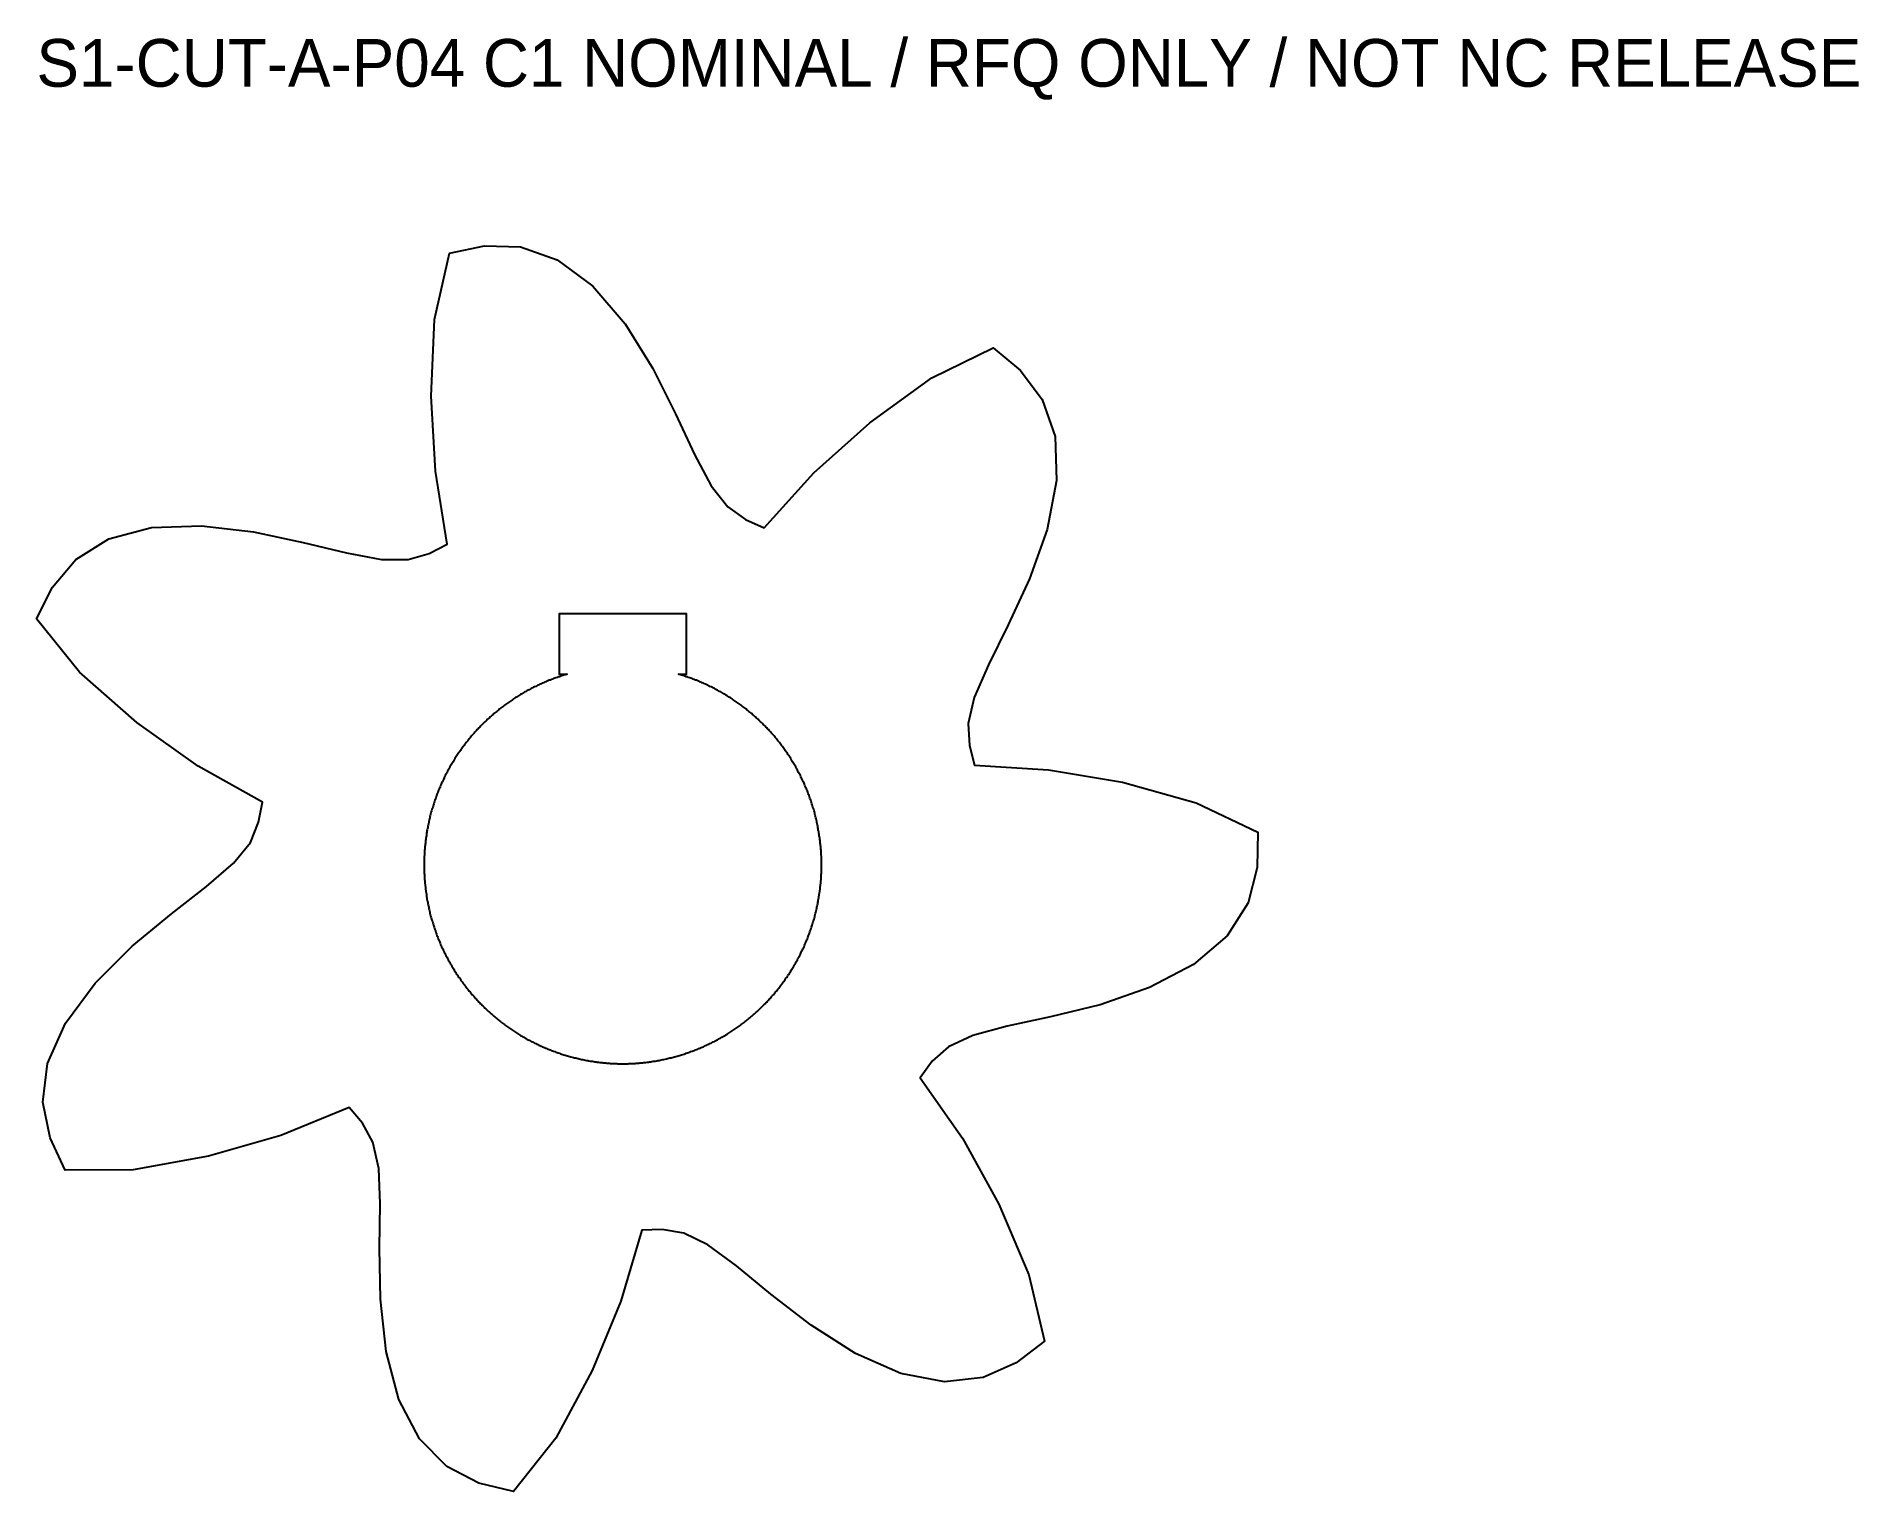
# Model space of a CAD drawing. Header units: millimetres. Extents: x -37 to 78, y -39 to 52.
import ezdxf

# ---------------------------------------------------------------- set-up
doc = ezdxf.new("R2010")
doc.units = ezdxf.units.MM
doc.layers.add('CUT', color=7, linetype='Continuous')
doc.layers.add('INFO', color=7, linetype='Continuous')

msp = doc.modelspace()

# ---------------------------------------------------------------- linework, layer by layer
at = {"layer": 'CUT'}
for points in [[(31.43, 5.2), (36.07, 3.91), (39.95, 2.07), (39.9, -0.17), (39.34, -2.38), (38.02, -4.45), (35.91, -6.26), (33.14, -7.71), (30.02, -8.79), (26.91, -9.55), (24.17, -10.14), (22.02, -10.72), (20.49, -11.44), (19.47, -12.35), (18.7, -13.39), (21.37, -17.19), (23.66, -21.33), (25.54, -25.77), (26.52, -29.94), (24.75, -31.31), (22.67, -32.24), (20.23, -32.5), (17.49, -31.98), (14.63, -30.72), (11.84, -28.95), (9.32, -27), (7.15, -25.22), (5.35, -23.9), (3.83, -23.16), (2.48, -22.93), (1.19, -22.97), (-0.12, -27.43), (-1.92, -31.8), (-4.22, -36.04), (-6.87, -39.41), (-9.05, -38.87), (-11.07, -37.82), (-12.8, -36.08), (-14.09, -33.61), (-14.89, -30.59), (-15.25, -27.31), (-15.3, -24.11), (-15.26, -21.31), (-15.35, -19.08), (-15.72, -17.43), (-16.38, -16.24), (-17.22, -15.25), (-21.52, -17.01), (-26.06, -18.32), (-30.8, -19.17), (-35.09, -19.2), (-36.03, -17.16), (-36.48, -14.92), (-36.19, -12.49), (-35.07, -9.94), (-33.2, -7.43), (-30.86, -5.11), (-28.39, -3.07), (-26.18, -1.36), (-24.49, 0.11), (-23.43, 1.42), (-22.91, 2.68), (-22.66, 3.95), (-26.71, 6.22), (-30.57, 8.95), (-34.19, 12.13), (-36.89, 15.47), (-35.88, 17.47), (-34.41, 19.21), (-32.33, 20.51), (-29.64, 21.22), (-26.51, 21.33), (-23.23, 20.94), (-20.11, 20.28), (-17.38, 19.62), (-15.19, 19.21), (-13.5, 19.2), (-12.19, 19.58), (-11.04, 20.18), (-11.79, 24.76), (-12.06, 29.48), (-11.84, 34.3), (-10.91, 38.48), (-8.71, 38.94), (-6.43, 38.88), (-4.12, 38.06), (-1.89, 36.4), (0.15, 34.02), (1.89, 31.22), (3.32, 28.36), (4.5, 25.82), (5.55, 23.85), (6.6, 22.53), (7.71, 21.73), (8.89, 21.21), (12.01, 24.66), (15.53, 27.81), (19.44, 30.64), (23.29, 32.52), (25.01, 31.09), (26.39, 29.27), (27.19, 26.95), (27.28, 24.17), (26.69, 21.1), (25.59, 17.99), (24.25, 15.09), (23, 12.58), (22.11, 10.53), (21.72, 8.89), (21.8, 7.52), (22.13, 6.27), (26.77, 5.99)], [(12.5, 0.15), (12.5, 0.23), (12.5, 0.31), (12.49, 0.38), (12.49, 0.46), (12.49, 0.54), (12.48, 0.61), (12.48, 0.69), (12.48, 0.77), (12.47, 0.84), (12.47, 0.92), (12.46, 1), (12.45, 1.07), (12.45, 1.15), (12.44, 1.23), (12.43, 1.3), (12.42, 1.38), (12.42, 1.45), (12.41, 1.53), (12.4, 1.61), (12.39, 1.68), (12.38, 1.76), (12.36, 1.83), (12.35, 1.91), (12.34, 1.99), (12.33, 2.06), (12.32, 2.14), (12.3, 2.21), (12.29, 2.29), (12.27, 2.36), (12.26, 2.44), (12.24, 2.51), (12.23, 2.59), (12.21, 2.66), (12.2, 2.74), (12.18, 2.81), (12.16, 2.89), (12.14, 2.96), (12.13, 3.04), (12.11, 3.11), (12.09, 3.19), (12.07, 3.26), (12.05, 3.33), (12.03, 3.41), (12.01, 3.48), (11.98, 3.56), (11.96, 3.63), (11.94, 3.7), (11.92, 3.78), (11.89, 3.85), (11.87, 3.92), (11.84, 3.99), (11.82, 4.07), (11.79, 4.14), (11.77, 4.21), (11.74, 4.28), (11.72, 4.36), (11.69, 4.43), (11.66, 4.5), (11.63, 4.57), (11.61, 4.64), (11.58, 4.71), (11.55, 4.78), (11.52, 4.85), (11.49, 4.92), (11.46, 5), (11.43, 5.07), (11.4, 5.14), (11.36, 5.21), (11.33, 5.28), (11.3, 5.34), (11.27, 5.41), (11.23, 5.48), (11.2, 5.55), (11.17, 5.62), (11.13, 5.69), (11.1, 5.76), (11.06, 5.82), (11.02, 5.89), (10.99, 5.96), (10.95, 6.03), (10.91, 6.09), (10.88, 6.16), (10.84, 6.23), (10.8, 6.29), (10.76, 6.36), (10.72, 6.43), (10.68, 6.49), (10.64, 6.56), (10.6, 6.62), (10.56, 6.69), (10.52, 6.75), (10.48, 6.82), (10.44, 6.88), (10.39, 6.94), (10.35, 7.01), (10.31, 7.07), (10.26, 7.13), (10.22, 7.2), (10.18, 7.26), (10.13, 7.32), (10.09, 7.38), (10.04, 7.45), (9.99, 7.51), (9.95, 7.57), (9.9, 7.63), (9.85, 7.69), (9.81, 7.75), (9.76, 7.81), (9.71, 7.87), (9.66, 7.93), (9.61, 7.99), (9.56, 8.05), (9.52, 8.11), (9.47, 8.16), (9.41, 8.22), (9.36, 8.28), (9.31, 8.34), (9.26, 8.39), (9.21, 8.45), (9.16, 8.51), (9.11, 8.56), (9.05, 8.62), (9, 8.67), (8.95, 8.73), (8.89, 8.78), (8.84, 8.84), (8.78, 8.89), (8.73, 8.95), (8.67, 9), (8.62, 9.05), (8.56, 9.11), (8.51, 9.16), (8.45, 9.21), (8.39, 9.26), (8.34, 9.31), (8.28, 9.36), (8.22, 9.41), (8.16, 9.47), (8.11, 9.52), (8.05, 9.56), (7.99, 9.61), (7.93, 9.66), (7.87, 9.71), (7.81, 9.76), (7.75, 9.81), (7.69, 9.85), (7.63, 9.9), (7.57, 9.95), (7.51, 9.99), (7.45, 10.04), (7.38, 10.09), (7.32, 10.13), (7.26, 10.18), (7.2, 10.22), (7.13, 10.26), (7.07, 10.31), (7.01, 10.35), (6.94, 10.39), (6.88, 10.44), (6.82, 10.48), (6.75, 10.52), (6.69, 10.56), (6.62, 10.6), (6.56, 10.64), (6.49, 10.68), (6.43, 10.72), (6.36, 10.76), (6.29, 10.8), (6.23, 10.84), (6.16, 10.88), (6.09, 10.91), (6.03, 10.95), (5.96, 10.99), (5.89, 11.02), (5.82, 11.06), (5.76, 11.1), (5.69, 11.13), (5.62, 11.17), (5.55, 11.2), (5.48, 11.23), (5.41, 11.27), (5.34, 11.3), (5.28, 11.33), (5.21, 11.36), (5.14, 11.4), (5.07, 11.43), (5, 11.46), (4.92, 11.49), (4.85, 11.52), (4.78, 11.55), (4.71, 11.58), (4.64, 11.61), (4.57, 11.63), (4.5, 11.66), (4.43, 11.69), (4.36, 11.72), (4.28, 11.74), (4.21, 11.77), (4.14, 11.79), (4.07, 11.82), (3.99, 11.84), (3.92, 11.87), (3.85, 11.89), (3.78, 11.92), (3.7, 11.94), (3.63, 11.96), (3.56, 11.98), (3.5, 12), (4, 12), (4, 15.8), (-4, 15.8), (-4, 12), (-3.5, 12), (-3.56, 11.98), (-3.63, 11.96), (-3.7, 11.94), (-3.78, 11.92), (-3.85, 11.89), (-3.92, 11.87), (-3.99, 11.84), (-4.07, 11.82), (-4.14, 11.79), (-4.21, 11.77), (-4.28, 11.74), (-4.36, 11.72), (-4.43, 11.69), (-4.5, 11.66), (-4.57, 11.63), (-4.64, 11.61), (-4.71, 11.58), (-4.78, 11.55), (-4.85, 11.52), (-4.92, 11.49), (-5, 11.46), (-5.07, 11.43), (-5.14, 11.4), (-5.21, 11.36), (-5.28, 11.33), (-5.34, 11.3), (-5.41, 11.27), (-5.48, 11.23), (-5.55, 11.2), (-5.62, 11.17), (-5.69, 11.13), (-5.76, 11.1), (-5.82, 11.06), (-5.89, 11.02), (-5.96, 10.99), (-6.03, 10.95), (-6.09, 10.91), (-6.16, 10.88), (-6.23, 10.84), (-6.29, 10.8), (-6.36, 10.76), (-6.43, 10.72), (-6.49, 10.68), (-6.56, 10.64), (-6.62, 10.6), (-6.69, 10.56), (-6.75, 10.52), (-6.82, 10.48), (-6.88, 10.44), (-6.94, 10.39), (-7.01, 10.35), (-7.07, 10.31), (-7.13, 10.26), (-7.2, 10.22), (-7.26, 10.18), (-7.32, 10.13), (-7.38, 10.09), (-7.45, 10.04), (-7.51, 9.99), (-7.57, 9.95), (-7.63, 9.9), (-7.69, 9.85), (-7.75, 9.81), (-7.81, 9.76), (-7.87, 9.71), (-7.93, 9.66), (-7.99, 9.61), (-8.05, 9.56), (-8.11, 9.52), (-8.16, 9.47), (-8.22, 9.41), (-8.28, 9.36), (-8.34, 9.31), (-8.39, 9.26), (-8.45, 9.21), (-8.51, 9.16), (-8.56, 9.11), (-8.62, 9.05), (-8.67, 9), (-8.73, 8.95), (-8.78, 8.89), (-8.84, 8.84), (-8.89, 8.78), (-8.95, 8.73), (-9, 8.67), (-9.05, 8.62), (-9.11, 8.56), (-9.16, 8.51), (-9.21, 8.45), (-9.26, 8.39), (-9.31, 8.34), (-9.36, 8.28), (-9.41, 8.22), (-9.47, 8.16), (-9.52, 8.11), (-9.56, 8.05), (-9.61, 7.99), (-9.66, 7.93), (-9.71, 7.87), (-9.76, 7.81), (-9.81, 7.75), (-9.85, 7.69), (-9.9, 7.63), (-9.95, 7.57), (-9.99, 7.51), (-10.04, 7.45), (-10.09, 7.38), (-10.13, 7.32), (-10.18, 7.26), (-10.22, 7.2), (-10.26, 7.13), (-10.31, 7.07), (-10.35, 7.01), (-10.39, 6.94), (-10.44, 6.88), (-10.48, 6.82), (-10.52, 6.75), (-10.56, 6.69), (-10.6, 6.62), (-10.64, 6.56), (-10.68, 6.49), (-10.72, 6.43), (-10.76, 6.36), (-10.8, 6.29), (-10.84, 6.23), (-10.88, 6.16), (-10.91, 6.09), (-10.95, 6.03), (-10.99, 5.96), (-11.02, 5.89), (-11.06, 5.82), (-11.1, 5.76), (-11.13, 5.69), (-11.17, 5.62), (-11.2, 5.55), (-11.23, 5.48), (-11.27, 5.41), (-11.3, 5.34), (-11.33, 5.28), (-11.36, 5.21), (-11.4, 5.14), (-11.43, 5.07), (-11.46, 5), (-11.49, 4.92), (-11.52, 4.85), (-11.55, 4.78), (-11.58, 4.71), (-11.61, 4.64), (-11.63, 4.57), (-11.66, 4.5), (-11.69, 4.43), (-11.72, 4.36), (-11.74, 4.28), (-11.77, 4.21), (-11.79, 4.14), (-11.82, 4.07), (-11.84, 3.99), (-11.87, 3.92), (-11.89, 3.85), (-11.92, 3.78), (-11.94, 3.7), (-11.96, 3.63), (-11.98, 3.56), (-12.01, 3.48), (-12.03, 3.41), (-12.05, 3.33), (-12.07, 3.26), (-12.09, 3.19), (-12.11, 3.11), (-12.13, 3.04), (-12.14, 2.96), (-12.16, 2.89), (-12.18, 2.81), (-12.2, 2.74), (-12.21, 2.66), (-12.23, 2.59), (-12.24, 2.51), (-12.26, 2.44), (-12.27, 2.36), (-12.29, 2.29), (-12.3, 2.21), (-12.32, 2.14), (-12.33, 2.06), (-12.34, 1.99), (-12.35, 1.91), (-12.36, 1.83), (-12.38, 1.76), (-12.39, 1.68), (-12.4, 1.61), (-12.41, 1.53), (-12.42, 1.45), (-12.42, 1.38), (-12.43, 1.3), (-12.44, 1.23), (-12.45, 1.15), (-12.45, 1.07), (-12.46, 1), (-12.47, 0.92), (-12.47, 0.84), (-12.48, 0.77), (-12.48, 0.69), (-12.48, 0.61), (-12.49, 0.54), (-12.49, 0.46), (-12.49, 0.38), (-12.5, 0.31), (-12.5, 0.23), (-12.5, 0.15), (-12.5, 0.08), (-12.5, 0), (-12.5, -0.08), (-12.5, -0.15), (-12.5, -0.23), (-12.5, -0.31), (-12.49, -0.38), (-12.49, -0.46), (-12.49, -0.54), (-12.48, -0.61), (-12.48, -0.69), (-12.48, -0.77), (-12.47, -0.84), (-12.47, -0.92), (-12.46, -1), (-12.45, -1.07), (-12.45, -1.15), (-12.44, -1.23), (-12.43, -1.3), (-12.42, -1.38), (-12.42, -1.45), (-12.41, -1.53), (-12.4, -1.61), (-12.39, -1.68), (-12.38, -1.76), (-12.36, -1.83), (-12.35, -1.91), (-12.34, -1.99), (-12.33, -2.06), (-12.32, -2.14), (-12.3, -2.21), (-12.29, -2.29), (-12.27, -2.36), (-12.26, -2.44), (-12.24, -2.51), (-12.23, -2.59), (-12.21, -2.66), (-12.2, -2.74), (-12.18, -2.81), (-12.16, -2.89), (-12.14, -2.96), (-12.13, -3.04), (-12.11, -3.11), (-12.09, -3.19), (-12.07, -3.26), (-12.05, -3.33), (-12.03, -3.41), (-12.01, -3.48), (-11.98, -3.56), (-11.96, -3.63), (-11.94, -3.7), (-11.92, -3.78), (-11.89, -3.85), (-11.87, -3.92), (-11.84, -3.99), (-11.82, -4.07), (-11.79, -4.14), (-11.77, -4.21), (-11.74, -4.28), (-11.72, -4.36), (-11.69, -4.43), (-11.66, -4.5), (-11.63, -4.57), (-11.61, -4.64), (-11.58, -4.71), (-11.55, -4.78), (-11.52, -4.85), (-11.49, -4.92), (-11.46, -5), (-11.43, -5.07), (-11.4, -5.14), (-11.36, -5.21), (-11.33, -5.28), (-11.3, -5.34), (-11.27, -5.41), (-11.23, -5.48), (-11.2, -5.55), (-11.17, -5.62), (-11.13, -5.69), (-11.1, -5.76), (-11.06, -5.82), (-11.02, -5.89), (-10.99, -5.96), (-10.95, -6.03), (-10.91, -6.09), (-10.88, -6.16), (-10.84, -6.23), (-10.8, -6.29), (-10.76, -6.36), (-10.72, -6.43), (-10.68, -6.49), (-10.64, -6.56), (-10.6, -6.62), (-10.56, -6.69), (-10.52, -6.75), (-10.48, -6.82), (-10.44, -6.88), (-10.39, -6.94), (-10.35, -7.01), (-10.31, -7.07), (-10.26, -7.13), (-10.22, -7.2), (-10.18, -7.26), (-10.13, -7.32), (-10.09, -7.38), (-10.04, -7.45), (-9.99, -7.51), (-9.95, -7.57), (-9.9, -7.63), (-9.85, -7.69), (-9.81, -7.75), (-9.76, -7.81), (-9.71, -7.87), (-9.66, -7.93), (-9.61, -7.99), (-9.56, -8.05), (-9.52, -8.11), (-9.47, -8.16), (-9.41, -8.22), (-9.36, -8.28), (-9.31, -8.34), (-9.26, -8.39), (-9.21, -8.45), (-9.16, -8.51), (-9.11, -8.56), (-9.05, -8.62), (-9, -8.67), (-8.95, -8.73), (-8.89, -8.78), (-8.84, -8.84), (-8.78, -8.89), (-8.73, -8.95), (-8.67, -9), (-8.62, -9.05), (-8.56, -9.11), (-8.51, -9.16), (-8.45, -9.21), (-8.39, -9.26), (-8.34, -9.31), (-8.28, -9.36), (-8.22, -9.41), (-8.16, -9.47), (-8.11, -9.52), (-8.05, -9.56), (-7.99, -9.61), (-7.93, -9.66), (-7.87, -9.71), (-7.81, -9.76), (-7.75, -9.81), (-7.69, -9.85), (-7.63, -9.9), (-7.57, -9.95), (-7.51, -9.99), (-7.45, -10.04), (-7.38, -10.09), (-7.32, -10.13), (-7.26, -10.18), (-7.2, -10.22), (-7.13, -10.26), (-7.07, -10.31), (-7.01, -10.35), (-6.94, -10.39), (-6.88, -10.44), (-6.82, -10.48), (-6.75, -10.52), (-6.69, -10.56), (-6.62, -10.6), (-6.56, -10.64), (-6.49, -10.68), (-6.43, -10.72), (-6.36, -10.76), (-6.29, -10.8), (-6.23, -10.84), (-6.16, -10.88), (-6.09, -10.91), (-6.03, -10.95), (-5.96, -10.99), (-5.89, -11.02), (-5.82, -11.06), (-5.76, -11.1), (-5.69, -11.13), (-5.62, -11.17), (-5.55, -11.2), (-5.48, -11.23), (-5.41, -11.27), (-5.34, -11.3), (-5.28, -11.33), (-5.21, -11.36), (-5.14, -11.4), (-5.07, -11.43), (-5, -11.46), (-4.92, -11.49), (-4.85, -11.52), (-4.78, -11.55), (-4.71, -11.58), (-4.64, -11.61), (-4.57, -11.63), (-4.5, -11.66), (-4.43, -11.69), (-4.36, -11.72), (-4.28, -11.74), (-4.21, -11.77), (-4.14, -11.79), (-4.07, -11.82), (-3.99, -11.84), (-3.92, -11.87), (-3.85, -11.89), (-3.78, -11.92), (-3.7, -11.94), (-3.63, -11.96), (-3.56, -11.98), (-3.48, -12.01), (-3.41, -12.03), (-3.33, -12.05), (-3.26, -12.07), (-3.19, -12.09), (-3.11, -12.11), (-3.04, -12.13), (-2.96, -12.14), (-2.89, -12.16), (-2.81, -12.18), (-2.74, -12.2), (-2.66, -12.21), (-2.59, -12.23), (-2.51, -12.24), (-2.44, -12.26), (-2.36, -12.27), (-2.29, -12.29), (-2.21, -12.3), (-2.14, -12.32), (-2.06, -12.33), (-1.99, -12.34), (-1.91, -12.35), (-1.83, -12.36), (-1.76, -12.38), (-1.68, -12.39), (-1.61, -12.4), (-1.53, -12.41), (-1.45, -12.42), (-1.38, -12.42), (-1.3, -12.43), (-1.23, -12.44), (-1.15, -12.45), (-1.07, -12.45), (-1, -12.46), (-0.92, -12.47), (-0.84, -12.47), (-0.77, -12.48), (-0.69, -12.48), (-0.61, -12.48), (-0.54, -12.49), (-0.46, -12.49), (-0.38, -12.49), (-0.31, -12.5), (-0.23, -12.5), (-0.15, -12.5), (-0.08, -12.5), (0, -12.5), (0.08, -12.5), (0.15, -12.5), (0.23, -12.5), (0.31, -12.5), (0.38, -12.49), (0.46, -12.49), (0.54, -12.49), (0.61, -12.48), (0.69, -12.48), (0.77, -12.48), (0.84, -12.47), (0.92, -12.47), (1, -12.46), (1.07, -12.45), (1.15, -12.45), (1.23, -12.44), (1.3, -12.43), (1.38, -12.42), (1.45, -12.42), (1.53, -12.41), (1.61, -12.4), (1.68, -12.39), (1.76, -12.38), (1.83, -12.36), (1.91, -12.35), (1.99, -12.34), (2.06, -12.33), (2.14, -12.32), (2.21, -12.3), (2.29, -12.29), (2.36, -12.27), (2.44, -12.26), (2.51, -12.24), (2.59, -12.23), (2.66, -12.21), (2.74, -12.2), (2.81, -12.18), (2.89, -12.16), (2.96, -12.14), (3.04, -12.13), (3.11, -12.11), (3.19, -12.09), (3.26, -12.07), (3.33, -12.05), (3.41, -12.03), (3.48, -12.01), (3.56, -11.98), (3.63, -11.96), (3.7, -11.94), (3.78, -11.92), (3.85, -11.89), (3.92, -11.87), (3.99, -11.84), (4.07, -11.82), (4.14, -11.79), (4.21, -11.77), (4.28, -11.74), (4.36, -11.72), (4.43, -11.69), (4.5, -11.66), (4.57, -11.63), (4.64, -11.61), (4.71, -11.58), (4.78, -11.55), (4.85, -11.52), (4.92, -11.49), (5, -11.46), (5.07, -11.43), (5.14, -11.4), (5.21, -11.36), (5.28, -11.33), (5.34, -11.3), (5.41, -11.27), (5.48, -11.23), (5.55, -11.2), (5.62, -11.17), (5.69, -11.13), (5.76, -11.1), (5.82, -11.06), (5.89, -11.02), (5.96, -10.99), (6.03, -10.95), (6.09, -10.91), (6.16, -10.88), (6.23, -10.84), (6.29, -10.8), (6.36, -10.76), (6.43, -10.72), (6.49, -10.68), (6.56, -10.64), (6.62, -10.6), (6.69, -10.56), (6.75, -10.52), (6.82, -10.48), (6.88, -10.44), (6.94, -10.39), (7.01, -10.35), (7.07, -10.31), (7.13, -10.26), (7.2, -10.22), (7.26, -10.18), (7.32, -10.13), (7.38, -10.09), (7.45, -10.04), (7.51, -9.99), (7.57, -9.95), (7.63, -9.9), (7.69, -9.85), (7.75, -9.81), (7.81, -9.76), (7.87, -9.71), (7.93, -9.66), (7.99, -9.61), (8.05, -9.56), (8.11, -9.52), (8.16, -9.47), (8.22, -9.41), (8.28, -9.36), (8.34, -9.31), (8.39, -9.26), (8.45, -9.21), (8.51, -9.16), (8.56, -9.11), (8.62, -9.05), (8.67, -9), (8.73, -8.95), (8.78, -8.89), (8.84, -8.84), (8.89, -8.78), (8.95, -8.73), (9, -8.67), (9.05, -8.62), (9.11, -8.56), (9.16, -8.51), (9.21, -8.45), (9.26, -8.39), (9.31, -8.34), (9.36, -8.28), (9.41, -8.22), (9.47, -8.16), (9.52, -8.11), (9.56, -8.05), (9.61, -7.99), (9.66, -7.93), (9.71, -7.87), (9.76, -7.81), (9.81, -7.75), (9.85, -7.69), (9.9, -7.63), (9.95, -7.57), (9.99, -7.51), (10.04, -7.45), (10.09, -7.38), (10.13, -7.32), (10.18, -7.26), (10.22, -7.2), (10.26, -7.13), (10.31, -7.07), (10.35, -7.01), (10.39, -6.94), (10.44, -6.88), (10.48, -6.82), (10.52, -6.75), (10.56, -6.69), (10.6, -6.62), (10.64, -6.56), (10.68, -6.49), (10.72, -6.43), (10.76, -6.36), (10.8, -6.29), (10.84, -6.23), (10.88, -6.16), (10.91, -6.09), (10.95, -6.03), (10.99, -5.96), (11.02, -5.89), (11.06, -5.82), (11.1, -5.76), (11.13, -5.69), (11.17, -5.62), (11.2, -5.55), (11.23, -5.48), (11.27, -5.41), (11.3, -5.34), (11.33, -5.28), (11.36, -5.21), (11.4, -5.14), (11.43, -5.07), (11.46, -5), (11.49, -4.92), (11.52, -4.85), (11.55, -4.78), (11.58, -4.71), (11.61, -4.64), (11.63, -4.57), (11.66, -4.5), (11.69, -4.43), (11.72, -4.36), (11.74, -4.28), (11.77, -4.21), (11.79, -4.14), (11.82, -4.07), (11.84, -3.99), (11.87, -3.92), (11.89, -3.85), (11.92, -3.78), (11.94, -3.7), (11.96, -3.63), (11.98, -3.56), (12.01, -3.48), (12.03, -3.41), (12.05, -3.33), (12.07, -3.26), (12.09, -3.19), (12.11, -3.11), (12.13, -3.04), (12.14, -2.96), (12.16, -2.89), (12.18, -2.81), (12.2, -2.74), (12.21, -2.66), (12.23, -2.59), (12.24, -2.51), (12.26, -2.44), (12.27, -2.36), (12.29, -2.29), (12.3, -2.21), (12.32, -2.14), (12.33, -2.06), (12.34, -1.99), (12.35, -1.91), (12.36, -1.83), (12.38, -1.76), (12.39, -1.68), (12.4, -1.61), (12.41, -1.53), (12.42, -1.45), (12.42, -1.38), (12.43, -1.3), (12.44, -1.23), (12.45, -1.15), (12.45, -1.07), (12.46, -1), (12.47, -0.92), (12.47, -0.84), (12.48, -0.77), (12.48, -0.69), (12.48, -0.61), (12.49, -0.54), (12.49, -0.46), (12.49, -0.38), (12.5, -0.31), (12.5, -0.23), (12.5, -0.15), (12.5, -0.08), (12.5, 0), (12.5, 0.08)]]:
    msp.add_lwpolyline(points, close=True, dxfattribs=at)

# ---------------------------------------------------------------- texts
at = {"layer": 'INFO'}
msp.add_text('S1-CUT-A-P04 C1 NOMINAL / RFQ ONLY / NOT NC RELEASE', height=3, dxfattribs=at).set_placement((-36.89, 48.94))

doc.saveas('drawing.dxf')
